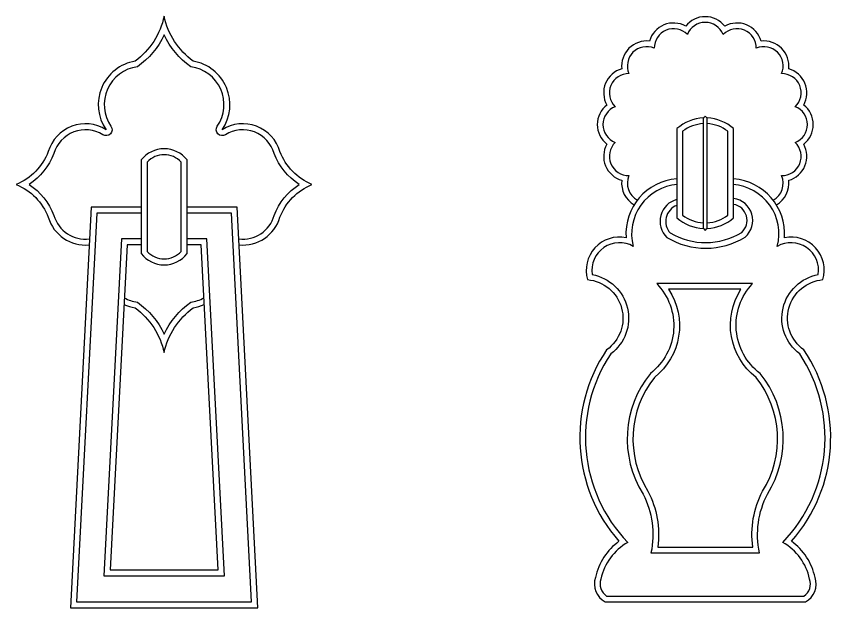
# Model space of a CAD drawing. Header units: millimetres. Extents: x -159346 to -157016, y -80163 to -78851.
# Drawn here: x -158886.9 to -158596.2, y -79703.8 to -79492.6 of the extents above; entities that cross this region are included whole.
import ezdxf

# ---------------------------------------------------------------- set-up
doc = ezdxf.new("R2010")
doc.units = ezdxf.units.MM
doc.header["$LTSCALE"] = 2
doc.header["$MEASUREMENT"] = 0
doc.layers.add('3', color=3, linetype='CONTINUOUS')
doc.layers.add('4', color=4, linetype='CONTINUOUS')

msp = doc.modelspace()

# ---------------------------------------------------------------- linework, layer by layer
at = {"layer": '3', "color": 0}
for p, q in [((-158641.61, -79568.38), (-158641.61, -79528.91)), ((-158641.61, -79568.38), (-158641.61, -79528.91)), ((-158640.26, -79568.38), (-158640.26, -79528.91))]:
    msp.add_line(p, q, dxfattribs=at)
for points in [[(-158616.71, -79558.26, 0.390215), (-158613.7, -79549.47, 0.683721), (-158608.81, -79537.66, 0.683721), (-158608.81, -79524.88, 0.683721), (-158613.7, -79513.07, 0.683721), (-158622.74, -79504.03, 0.683721), (-158634.55, -79499.14, 0.683721), (-158647.33, -79499.14, 0.683721), (-158659.14, -79504.03, 0.683721), (-158668.17, -79513.07, 0.683721), (-158673.07, -79524.88, 0.683721), (-158673.07, -79537.66, 0.683721), (-158668.17, -79549.47, 0.390215), (-158665.16, -79558.26, 0.383024)], [(-158807.44, -79572.1, 0.368587), (-158794.79, -79563.7, -0.158445), (-158785.87, -79552.65, -0.158445), (-158794.79, -79541.61, 0.498542), (-158812.23, -79534.9, -0.812697), (-158815.12, -79531.88, 0.558937), (-158824.56, -79510.63, -0.129254), (-158834.1, -79499.2, -0.129254), (-158843.63, -79510.63, 0.558937), (-158853.07, -79531.88, -0.812697), (-158855.96, -79534.9, 0.498542), (-158873.41, -79541.61, -0.158445), (-158882.32, -79552.65, -0.158445), (-158873.41, -79563.7, 0.368587), (-158860.75, -79572.1, 0.368587)], [(-158641.61, -79530.94, 0.152218), (-158649.03, -79533.67), (-158649.03, -79563.61, 0.152218), (-158641.61, -79566.34, 0.152218)], [(-158640.26, -79566.34, 0.152218), (-158632.84, -79563.61), (-158632.84, -79533.67, 0.152218), (-158640.26, -79530.94)], [(-158650.91, -79552.71, 0.469794), (-158666.64, -79574.75, 0.626822), (-158681.29, -79584.82, -0.654763), (-158674.66, -79613.13, 0.35149), (-158668.61, -79680.48, 0.215452), (-158678.16, -79693.54, 0.349968), (-158676.13, -79699.65), (-158605.74, -79699.65, 0.349968), (-158603.71, -79693.54, 0.215452), (-158613.26, -79680.48, 0.35149), (-158607.21, -79613.13, -0.654763), (-158600.58, -79584.82, 0.626822), (-158615.23, -79574.75, 0.469794), (-158630.96, -79552.71, 0.469794)], [(-158651.06, -79560.13, 0.533447), (-158653.47, -79569.98, 0.27487), (-158627.93, -79569.8, 0.62356), (-158630.81, -79559.75)], [(-158848.32, -79593.14, 0.091033), (-158843.63, -79594.67, -0.129254), (-158834.1, -79606.11, -0.129254), (-158824.56, -79594.67, 0.091033), (-158819.87, -79593.14)]]:
    msp.add_lwpolyline(points, format="xyb", dxfattribs=at)
for points in [[(-158840.15, -79544.68), (-158840.15, -79576.58, 0.439145), (-158828.04, -79576.58), (-158828.04, -79544.68, 0.439145)], [(-158623.98, -79682.16, -0.154787), (-158620.49, -79662.18, 0.318673), (-158622.78, -79621.57, -0.389415), (-158628.19, -79590.1), (-158654.03, -79590.1, -0.38909), (-158659.08, -79621.57, 0.318767), (-158661.38, -79662.18, -0.154787), (-158657.89, -79682.16)]]:
    msp.add_lwpolyline(points, format="xyb", close=True, dxfattribs=at)
for points in [[(-158842.29, -79562.85), (-158858.14, -79562.85), (-158865.32, -79701.66), (-158802.87, -79701.66), (-158810.06, -79562.85), (-158825.91, -79562.85)], [(-158842.29, -79572.09), (-158849.36, -79572.09), (-158855.59, -79692.42), (-158812.6, -79692.42), (-158818.83, -79572.09), (-158825.91, -79572.09)]]:
    msp.add_lwpolyline(points, dxfattribs=at)
at = {"layer": '4', "color": 0}
for points in [[(-158807.33, -79574.25, 0.359018), (-158792.76, -79564.38, -0.204911), (-158781.32, -79552.65, -0.204911), (-158792.76, -79540.92, 0.496341), (-158813.36, -79533.09, 0.547421), (-158823.73, -79508.61, -0.181399), (-158834.1, -79492.6, -0.181399), (-158844.46, -79508.61, 0.547421), (-158854.83, -79533.09, 0.496341), (-158875.43, -79540.92, -0.204911), (-158886.87, -79552.65, -0.204911), (-158875.43, -79564.38, 0.359018), (-158860.86, -79574.25, 0.359018)], [(-158615.55, -79559.93, 0.300685), (-158611.15, -79551.17, 0.485912), (-158605.8, -79538.26, 0.485912), (-158605.8, -79524.28, 0.485912), (-158611.15, -79511.37, 0.485912), (-158621.03, -79501.48, 0.485912), (-158633.95, -79496.13, 0.485912), (-158647.92, -79496.13, 0.485912), (-158660.84, -79501.48, 0.485912), (-158670.72, -79511.37, 0.485912), (-158676.07, -79524.28, 0.485912), (-158676.07, -79538.26, 0.485912), (-158670.72, -79551.17, 0.300685), (-158666.32, -79559.93)], [(-158641.61, -79528.91, 0.171174), (-158651.06, -79532.72), (-158651.06, -79564.57, 0.171174), (-158641.61, -79568.38, 0.171174)], [(-158641.56, -79528.9, 0.330475), (-158641.33, -79528.77, -0.240278), (-158640.94, -79528.3, -0.240278), (-158640.55, -79528.77, 0.330475), (-158640.31, -79528.9, 0.330475)], [(-158630.81, -79532.72, 0.171174), (-158640.26, -79528.91, 0.171174)], [(-158640.26, -79568.38, 0.171174), (-158630.81, -79564.57), (-158630.81, -79532.72, 0.171174), (-158640.26, -79528.91)], [(-158651.06, -79550.68, 0.413909), (-158669.21, -79571.66, 0.562203), (-158682.96, -79586.64, -0.698416), (-158676.15, -79611.71, 0.341079), (-158671.73, -79680.08, 0.183443), (-158680.12, -79692.98, 0.369264), (-158676.68, -79701.68), (-158605.19, -79701.68, 0.369264), (-158601.75, -79692.98, 0.183443), (-158610.14, -79680.08, 0.341079), (-158605.73, -79611.71, -0.698416), (-158598.91, -79586.64, 0.562203), (-158612.66, -79571.66, 0.413909), (-158630.81, -79550.68)], [(-158651.06, -79557.99, 0.581731), (-158654.66, -79571.56, 0.281046), (-158626.73, -79571.45, 0.649243), (-158630.81, -79557.69, 0.639556)], [(-158641.56, -79568.38, -0.330475), (-158641.33, -79568.51, 0.240278), (-158640.94, -79568.99, 0.240278), (-158640.55, -79568.51, -0.330475), (-158640.31, -79568.38, -0.330475)], [(-158848.44, -79595.47, 0.066198), (-158844.46, -79596.7, -0.181399), (-158834.1, -79612.71, -0.181399), (-158823.73, -79596.7, 0.066198), (-158819.75, -79595.47)]]:
    msp.add_lwpolyline(points, format="xyb", dxfattribs=at)
for points in [[(-158842.29, -79543.91), (-158842.29, -79577.35, 0.490324), (-158825.91, -79577.35), (-158825.91, -79543.91, 0.490324)], [(-158621.57, -79684.19, -0.173184), (-158618.73, -79663.19, 0.319925), (-158621.35, -79620.11, -0.446834), (-158624.03, -79588.07), (-158658.25, -79588.07, -0.447274), (-158660.52, -79620.11, 0.319925), (-158663.15, -79663.19, -0.173184), (-158660.31, -79684.19)]]:
    msp.add_lwpolyline(points, format="xyb", close=True, dxfattribs=at)
for points in [[(-158842.29, -79560.72), (-158860.16, -79560.72), (-158867.57, -79703.79), (-158800.62, -79703.79), (-158808.03, -79560.72), (-158825.91, -79560.72)], [(-158842.29, -79574.22), (-158847.34, -79574.22), (-158853.35, -79690.29), (-158814.85, -79690.29), (-158820.85, -79574.22), (-158825.91, -79574.22)]]:
    msp.add_lwpolyline(points, dxfattribs=at)

doc.saveas('drawing.dxf')
